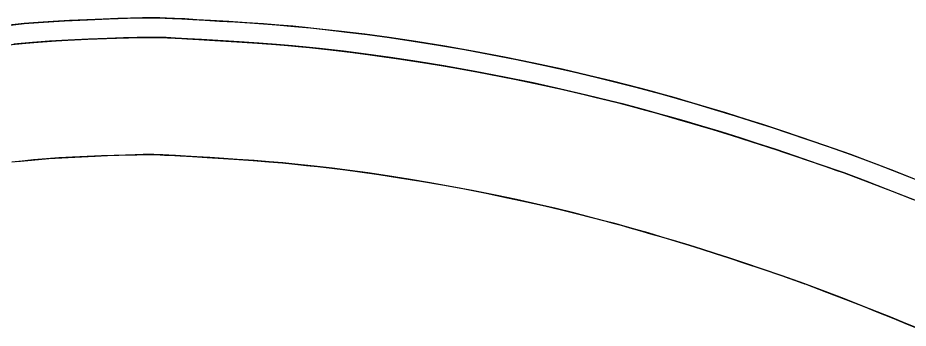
# Model space of a CAD drawing. Extents: x -120222 to -41942, y -19134 to 30932.
# Drawn here: x -97599.6 to -97364.5, y 4717 to 4799 of the extents above; entities that cross this region are included whole.
import ezdxf

# ---------------------------------------------------------------- set-up
doc = ezdxf.new("R2010")
doc.units = 0
doc.header["$LTSCALE"] = 150
doc.header["$MEASUREMENT"] = 0
doc.layers.get('0').update_dxf_attribs({"linetype": 'CONTINUOUS'})
doc.layers.add('_____', color=7, linetype='CONTINUOUS')

# ---------------------------------------------------------------- blocks, each defined once
blk = doc.blocks.new('____-461')
at = {"color": 1, "linetype": 'Continuous'}
for points in [[(-104037.37, 248.27, 0), (-104032.95, 248.73, 0), (-104027.92, 249.14, 0), (-104022.36, 249.49, 0), (-104016.28, 249.77, 0), (-104010.56, 250, 0), (-104005.73, 250.16, 0), (-104001.78, 250.25, 0), (-103999.31, 250.27, 0), (-103997.39, 250.26, 0), (-103995.78, 250.21, 0), (-103993.79, 250.12, 0), (-103991.36, 250, 0), (-103988.49, 249.84, 0), (-103985.18, 249.65, 0), (-103981.44, 249.42, 0), (-103977.35, 249.17, 0), (-103973.44, 248.91, 0), (-103969.79, 248.65, 0), (-103966.4, 248.39, 0), (-103961.61, 247.98, 0), (-103957.42, 247.58, 0), (-103953.5, 247.16, 0), (-103947.77, 246.51, 0), (-103942.32, 245.84, 0), (-103936.56, 245.04, 0), (-103930.26, 244.11, 0), (-103923.56, 243.05, 0), (-103916.74, 241.88, 0), (-103909.83, 240.61, 0), (-103902.99, 239.26, 0), (-103895.51, 237.69, 0), (-103888.33, 236.08, 0), (-103881.71, 234.52, 0), (-103875.68, 233.02, 0), (-103871.51, 231.94, 0), (-103867.87, 230.98, 0), (-103864.54, 230.07, 0), (-103860.62, 228.95, 0), (-103856, 227.62, 0), (-103850.8, 226.08, 0), (-103845.28, 224.38, 0), (-103839.44, 222.54, 0), (-103835.54, 221.28, 0), (-103831.12, 219.81, 0), (-103826.18, 218.14, 0), (-103820.71, 216.25, 0), (-103814.71, 214.16, 0)], [(-103814.71, 214.16, 0), (-103821.59, 216.56, 0), (-103827.76, 218.68, 0), (-103833.23, 220.52, 0), (-103838, 222.08, 0), (-103842.31, 223.45, 0), (-103847.72, 225.14, 0), (-103852.85, 226.69, 0), (-103857.63, 228.09, 0), (-103861.39, 229.18, 0), (-103864.66, 230.1, 0), (-103867.48, 230.87, 0), (-103870.48, 231.67, 0), (-103873.86, 232.55, 0), (-103877.62, 233.51, 0), (-103884, 235.07, 0), (-103890.98, 236.68, 0), (-103898.46, 238.32, 0), (-103906.17, 239.9, 0), (-103914.06, 241.39, 0), (-103921.88, 242.77, 0), (-103929.58, 244.01, 0), (-103936.65, 245.06, 0), (-103943.07, 245.93, 0), (-103949.21, 246.68, 0), (-103955.73, 247.4, 0), (-103958.78, 247.71, 0), (-103962.07, 248.02, 0), (-103965.74, 248.33, 0), (-103969.78, 248.64, 0), (-103974.2, 248.96, 0), (-103978.99, 249.27, 0), (-103983.75, 249.56, 0), (-103987.4, 249.78, 0), (-103990.57, 249.96, 0), (-103993.25, 250.09, 0), (-103995.44, 250.19, 0), (-103997.17, 250.26, 0), (-103999.13, 250.27, 0), (-104001.7, 250.25, 0), (-104004.88, 250.18, 0), (-104008.25, 250.08, 0), (-104012.11, 249.94, 0), (-104016.47, 249.77, 0), (-104021.02, 249.56, 0), (-104025.29, 249.32, 0), (-104029.27, 249.04, 0), (-104032.95, 248.73, 0), (-104037.73, 248.23, 0)], [(-104038.42, 242.96, 0), (-104034.64, 243.4, 0), (-104030.41, 243.78, 0), (-104025.74, 244.12, 0), (-104020.62, 244.42, 0), (-104016.34, 244.61, 0), (-104012.25, 244.77, 0), (-104008.6, 244.91, 0), (-104005.4, 245.01, 0), (-104002.63, 245.07, 0), (-104000.31, 245.11, 0), (-103998.43, 245.11, 0), (-103996.86, 245.08, 0), (-103995.17, 245.01, 0), (-103993.08, 244.92, 0), (-103990.58, 244.78, 0), (-103987.68, 244.62, 0), (-103983.95, 244.4, 0), (-103979.72, 244.14, 0), (-103975.42, 243.86, 0), (-103971.42, 243.58, 0), (-103967.72, 243.31, 0), (-103964.32, 243.03, 0), (-103961.23, 242.76, 0), (-103958.42, 242.48, 0), (-103952.13, 241.81, 0), (-103946.19, 241.11, 0), (-103940.35, 240.35, 0), (-103933.95, 239.44, 0), (-103926.97, 238.36, 0), (-103919.77, 237.16, 0), (-103912.46, 235.84, 0), (-103905.16, 234.42, 0), (-103898.05, 232.94, 0), (-103891.16, 231.42, 0), (-103884.74, 229.93, 0), (-103878.85, 228.48, 0), (-103874.69, 227.42, 0), (-103871.01, 226.46, 0), (-103867.82, 225.6, 0), (-103864.49, 224.67, 0), (-103860.54, 223.54, 0), (-103855.97, 222.21, 0)], [(-103816.48, 209.29, 0), (-103823.24, 211.65, 0), (-103829.32, 213.73, 0), (-103834.71, 215.55, 0), (-103839.42, 217.09, 0), (-103843.67, 218.45, 0), (-103848.99, 220.11, 0), (-103854.05, 221.64, 0), (-103858.77, 223.03, 0), (-103862.5, 224.11, 0), (-103865.75, 225.03, 0), (-103868.54, 225.8, 0), (-103871.43, 226.57, 0), (-103874.69, 227.42, 0), (-103878.33, 228.35, 0), (-103884.52, 229.87, 0), (-103891.31, 231.45, 0), (-103898.62, 233.07, 0), (-103906.18, 234.62, 0), (-103913.92, 236.11, 0), (-103921.63, 237.48, 0), (-103929.23, 238.72, 0), (-103936.29, 239.78, 0), (-103942.7, 240.67, 0), (-103948.7, 241.42, 0), (-103955.03, 242.13, 0), (-103958.49, 242.49, 0), (-103962.18, 242.84, 0), (-103966.37, 243.2, 0), (-103971.06, 243.56, 0), (-103976.26, 243.92, 0), (-103981.88, 244.27, 0), (-103986.18, 244.53, 0), (-103989.88, 244.75, 0), (-103992.99, 244.91, 0), (-103995.49, 245.03, 0), (-103997.04, 245.09, 0), (-103998.58, 245.11, 0), (-104000.6, 245.11, 0), (-104003.11, 245.06, 0), (-104006.73, 244.97, 0), (-104011.04, 244.82, 0), (-104016.03, 244.62, 0), (-104021.35, 244.38, 0), (-104026.26, 244.09, 0), (-104030.76, 243.76, 0), (-104035.74, 243.28, 0)], [(-104036.21, 243.23, 0), (-104030.76, 243.76, 0), (-104026.31, 244.09, 0), (-104021.46, 244.37, 0), (-104016.2, 244.62, 0), (-104011.23, 244.81, 0), (-104006.94, 244.96, 0), (-104003.31, 245.06, 0), (-104000.37, 245.11, 0), (-103998.26, 245.11, 0), (-103996.67, 245.07, 0), (-103994.88, 245, 0), (-103992.65, 244.89, 0), (-103990, 244.75, 0), (-103986.91, 244.58, 0), (-103982.64, 244.32, 0), (-103977.83, 244.02, 0), (-103973.23, 243.71, 0), (-103969, 243.41, 0), (-103965.14, 243.1, 0), (-103960.64, 242.7, 0), (-103956.67, 242.3, 0), (-103952.86, 241.89, 0), (-103946.54, 241.16, 0), (-103940.36, 240.35, 0), (-103933.56, 239.38, 0), (-103926.14, 238.23, 0), (-103918.49, 236.93, 0), (-103910.74, 235.51, 0), (-103903.06, 233.99, 0), (-103895.74, 232.44, 0), (-103888.74, 230.86, 0), (-103882.29, 229.33, 0), (-103876.45, 227.87, 0), (-103872.42, 226.83, 0), (-103868.92, 225.9, 0), (-103865.63, 225, 0), (-103861.73, 223.89, 0), (-103857.16, 222.56, 0), (-103852.03, 221.04, 0), (-103846.58, 219.37, 0), (-103840.84, 217.55, 0), (-103836.98, 216.3, 0), (-103832.63, 214.85, 0), (-103827.76, 213.2, 0), (-103822.38, 211.35, 0), (-103816.48, 209.29, 0)], [(-103816.48, 209.29, 0), (-103823.24, 211.65, 0), (-103829.32, 213.73, 0), (-103834.71, 215.55, 0), (-103839.42, 217.09, 0), (-103843.67, 218.45, 0), (-103848.99, 220.11, 0), (-103854.05, 221.64, 0), (-103858.77, 223.03, 0), (-103862.5, 224.11, 0), (-103865.75, 225.03, 0), (-103868.54, 225.8, 0), (-103871.43, 226.57, 0), (-103874.69, 227.42, 0), (-103878.33, 228.35, 0), (-103884.52, 229.87, 0), (-103891.31, 231.45, 0), (-103898.62, 233.07, 0), (-103906.18, 234.62, 0), (-103913.92, 236.11, 0), (-103921.63, 237.48, 0), (-103929.23, 238.72, 0), (-103936.29, 239.78, 0), (-103942.7, 240.67, 0), (-103948.7, 241.42, 0), (-103955.03, 242.13, 0), (-103958.49, 242.49, 0), (-103962.18, 242.84, 0), (-103966.37, 243.2, 0), (-103971.06, 243.56, 0), (-103976.26, 243.92, 0), (-103981.88, 244.27, 0), (-103986.18, 244.53, 0), (-103989.88, 244.75, 0), (-103992.99, 244.91, 0), (-103995.49, 245.03, 0), (-103997.04, 245.09, 0), (-103998.58, 245.11, 0), (-104000.6, 245.11, 0), (-104003.11, 245.06, 0), (-104006.73, 244.97, 0), (-104011.04, 244.82, 0), (-104016.03, 244.62, 0), (-104021.35, 244.38, 0), (-104026.26, 244.09, 0), (-104030.76, 243.76, 0), (-104035.74, 243.28, 0)], [(-103855.97, 222.21, 0), (-103853.59, 221.51, 0), (-103851.15, 220.77, 0), (-103848.64, 220.01, 0), (-103846.07, 219.21, 0), (-103844.9, 218.84, 0), (-103843.71, 218.47, 0), (-103842.51, 218.09, 0), (-103841.3, 217.7, 0), (-103840.07, 217.31, 0), (-103838.82, 216.9, 0), (-103837.52, 216.48, 0), (-103835.93, 215.95, 0), (-103834.26, 215.4, 0), (-103832.51, 214.81, 0), (-103830.69, 214.2, 0), (-103828.79, 213.56, 0), (-103826.82, 212.88, 0), (-103824.89, 212.22, 0), (-103822.89, 211.53, 0), (-103820.82, 210.81, 0), (-103818.68, 210.06, 0), (-103816.48, 209.29, 0)], [(-103827.11, 180.09, 0), (-103832.83, 182.09, 0), (-103838.03, 183.88, 0), (-103842.72, 185.47, 0), (-103846.9, 186.85, 0), (-103850.58, 188.05, 0), (-103854.07, 189.16, 0), (-103857.44, 190.21, 0), (-103860.68, 191.2, 0), (-103864.6, 192.37, 0), (-103868.23, 193.43, 0), (-103871.45, 194.36, 0), (-103874.27, 195.15, 0), (-103876.69, 195.82, 0), (-103879.91, 196.68, 0), (-103883.65, 197.65, 0), (-103887.9, 198.73, 0), (-103892.57, 199.86, 0), (-103897.6, 201.03, 0), (-103902.97, 202.24, 0), (-103908.54, 203.42, 0), (-103914.22, 204.56, 0), (-103920.02, 205.66, 0), (-103925.79, 206.7, 0), (-103931.47, 207.65, 0), (-103937.05, 208.52, 0), (-103942.25, 209.29, 0), (-103947.04, 209.95, 0), (-103951.65, 210.53, 0), (-103956.46, 211.08, 0), (-103961.52, 211.62, 0), (-103964.68, 211.93, 0), (-103968.26, 212.24, 0), (-103972.28, 212.56, 0), (-103976.75, 212.88, 0), (-103980.27, 213.11, 0), (-103983.96, 213.35, 0), (-103987.36, 213.55, 0), (-103990.37, 213.73, 0), (-103993, 213.88, 0), (-103994.78, 213.97, 0), (-103996.33, 214.05, 0), (-103997.64, 214.1, 0), (-103998.71, 214.14, 0), (-103999.92, 214.16, 0), (-104001.57, 214.14, 0), (-104003.67, 214.1, 0), (-104006.2, 214.03, 0), (-104009.18, 213.93, 0), (-104012.6, 213.8, 0), (-104016.39, 213.64, 0), (-104020.24, 213.46, 0), (-104023.82, 213.26, 0), (-104027.11, 213.04, 0), (-104030.51, 212.75, 0), (-104033.54, 212.44, 0), (-104036.21, 212.1, 0)], [(-104034.92, 212.28, 0), (-104031.03, 212.7, 0), (-104026.51, 213.08, 0), (-104021.33, 213.41, 0), (-104017.85, 213.58, 0), (-104014.24, 213.73, 0), (-104010.94, 213.86, 0), (-104008, 213.97, 0), (-104005.43, 214.05, 0), (-104003.22, 214.11, 0), (-104001.38, 214.14, 0), (-104000.01, 214.16, 0), (-103998.95, 214.15, 0), (-103998.1, 214.12, 0), (-103997.1, 214.08, 0), (-103995.94, 214.03, 0), (-103994.62, 213.96, 0), (-103991.83, 213.81, 0), (-103988.52, 213.62, 0), (-103984.68, 213.39, 0), (-103980.39, 213.12, 0), (-103976.29, 212.85, 0), (-103972.51, 212.58, 0), (-103968.4, 212.26, 0), (-103964.74, 211.94, 0), (-103961.52, 211.62, 0), (-103958.46, 211.3, 0), (-103955.49, 210.97, 0), (-103951.73, 210.54, 0), (-103948.12, 210.09, 0), (-103944.37, 209.58, 0), (-103939.35, 208.86, 0), (-103933.91, 208.04, 0), (-103928.26, 207.12, 0), (-103922.53, 206.12, 0), (-103916.73, 205.05, 0), (-103911, 203.92, 0), (-103905.38, 202.76, 0), (-103900.35, 201.66, 0), (-103895.56, 200.57, 0), (-103891.08, 199.51, 0), (-103886.89, 198.47, 0), (-103883.08, 197.5, 0), (-103879.7, 196.63, 0), (-103877.45, 196.03, 0), (-103875.39, 195.47, 0), (-103873.11, 194.83, 0), (-103870.51, 194.09, 0), (-103867.59, 193.24, 0), (-103864.37, 192.3, 0), (-103860.94, 191.28, 0), (-103857.37, 190.18, 0), (-103854.03, 189.14, 0), (-103850.58, 188.05, 0), (-103846.94, 186.87, 0), (-103842.82, 185.5, 0), (-103838.19, 183.93, 0), (-103833.06, 182.17, 0), (-103827.43, 180.21, 0)], [(-103814.71, 214.16, 0), (-103807.9, 211.57, 0), (-103801.8, 209.23, 0), (-103796.43, 207.12, 0)], [(-103798.5, 207.94, 0), (-103803.36, 209.83, 0), (-103808.77, 211.9, 0), (-103814.71, 214.16, 0)], [(-103816.48, 209.29, 0), (-103809.79, 206.75, 0), (-103803.79, 204.44, 0), (-103798.49, 202.37, 0)], [(-103796.27, 201.48, 0), (-103800.54, 203.17, 0), (-103805.33, 205.04, 0), (-103810.64, 207.08, 0), (-103816.48, 209.29, 0)], [(-103816.48, 209.29, 0), (-103809.79, 206.75, 0), (-103803.79, 204.44, 0), (-103798.49, 202.37, 0)], [(-103816.48, 209.29, 0), (-103809.79, 206.75, 0), (-103803.79, 204.44, 0), (-103798.49, 202.37, 0)], [(-103827.43, 180.21, 0), (-103827.25, 180.15, 0), (-103827.11, 180.09, 0)], [(-103827.11, 180.09, 0), (-103826.93, 180.03, 0), (-103826.78, 179.98, 0)], [(-103797.6, 168.44, 0), (-103800.83, 169.79, 0), (-103804.18, 171.17, 0), (-103807.76, 172.61, 0), (-103811.82, 174.23, 0), (-103816.4, 176.01, 0), (-103821.5, 177.97, 0), (-103827.11, 180.09, 0)], [(-103826.79, 179.97, 0), (-103821.16, 177.83, 0), (-103816.05, 175.87, 0), (-103811.47, 174.09, 0), (-103807.41, 172.47, 0), (-103803.84, 171.03, 0), (-103800.46, 169.64, 0), (-103797.22, 168.28, 0)]]:
    blk.add_polyline3d(points, dxfattribs=at)

msp = doc.modelspace()

# ---------------------------------------------------------------- block references
at = {"layer": '_____', "color": 0}
msp.add_blockref('____-461', (6435.10495, 4548.69799), dxfattribs=at)

doc.saveas('drawing.dxf')
